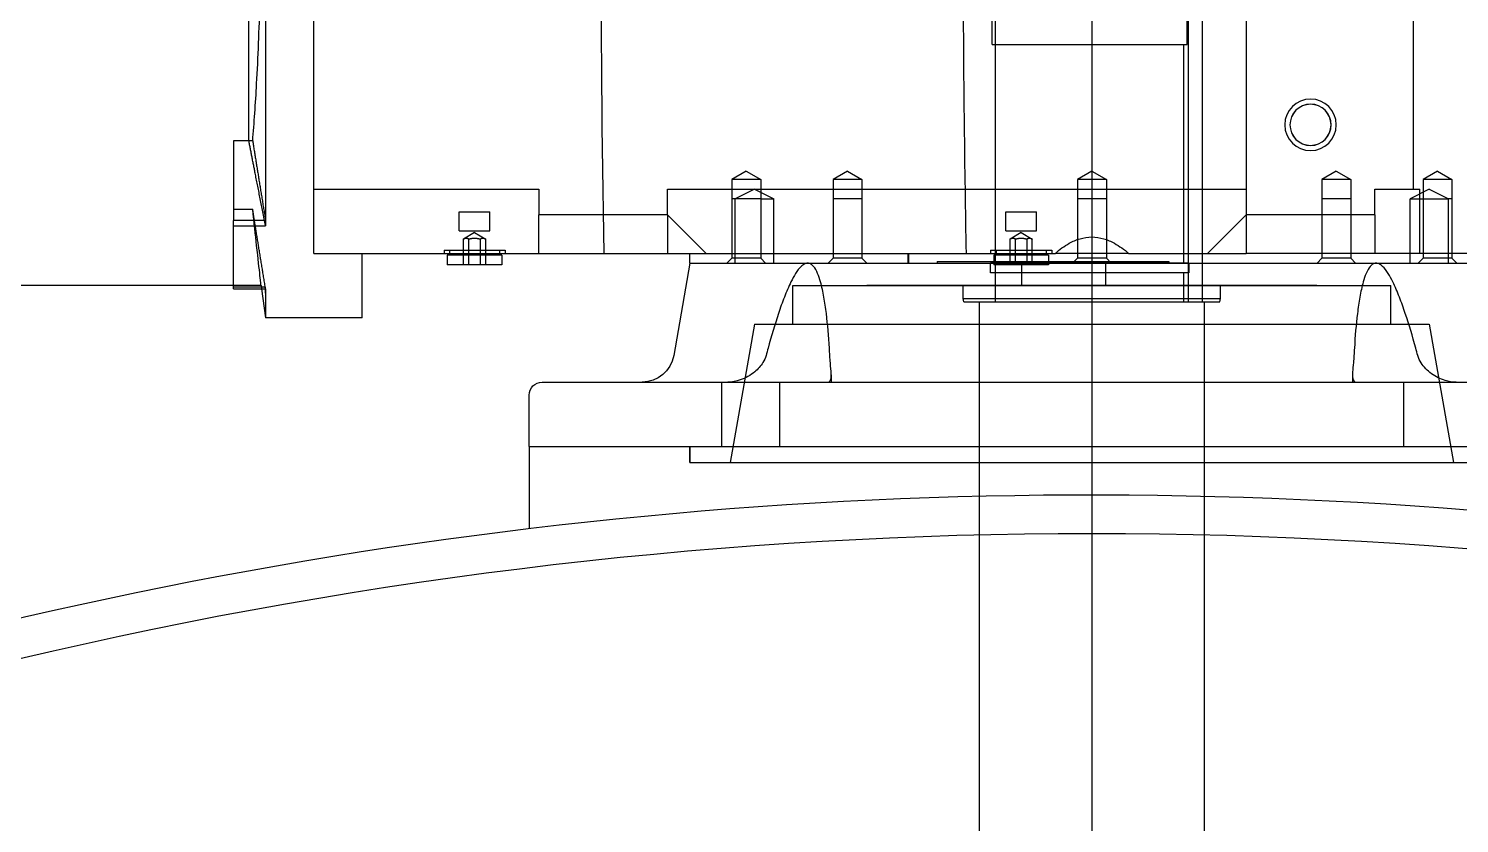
# Model space of a CAD drawing. Header units: millimetres. Extents: x 12318 to 17800, y 6541 to 10165.
# Drawn here: x 14926.8 to 15038.1, y 8533.4 to 8595.1 of the extents above; entities that cross this region are included whole.
import ezdxf

# ---------------------------------------------------------------- set-up
doc = ezdxf.new("R2010")
doc.units = ezdxf.units.MM
doc.layers.add('Equipment', color=123, linetype='Continuous')

# ---------------------------------------------------------------- blocks, each defined once
blk = doc.blocks.new('A$C6f4e16a3')
at = {"layer": 'Equipment'}
for p, q in [((1038.93, 3305.94), (1038.93, 689.74)), ((1008.93, 2987.13), (1008.93, 3227.13)), ((1068.93, 2987.13), (1068.93, 3227.13)), ((990.93, 3107.13), (990.93, 3002.13)), ((1280.93, 3002.13), (1280.93, 3107.13)), ((1295.93, 3107.13), (1295.93, 3012.4)), ((1299.94, 3037.11), (1305.93, 3037.11)), ((1305.93, 3037.11), (1305.93, 3012.4)), ((1295.93, 3012.4), (1305.93, 3012.4)), ((1305.93, 3009.09), (1305.93, 3012.4)), ((1305.93, 2991.84), (1305.93, 3009.09)), ((913.93, 3002.13), (990.93, 3002.13)), ((1027.45, 3002.13), (990.93, 3002.13)), ((1077.95, 3002.13), (1050.4, 3002.13)), ((1190.6, 3002.13), (1077.95, 3002.13)), ((1163.93, 2999.13), (1163.93, 3002.13)), ((1280.93, 3002.13), (1190.6, 3002.13)), ((1222.43, 3001.63), (1239.43, 3001.63)), ((1222.43, 3001.63), (1222.43, 2998.63)), ((1223.18, 3002.13), (1223.18, 3001.63)), ((1238.68, 3002.13), (1238.68, 3001.63)), ((1239.43, 3001.63), (1239.43, 2998.63)), ((1265.93, 2991.84), (1265.93, 3002.13)), ((950.54, 2999.13), (913.93, 2999.13)), ((1127.32, 2999.13), (950.54, 2999.13)), ((1163.93, 2999.13), (1127.32, 2999.13)), ((1163.93, 2999.13), (1169, 2970.39)), ((1222.43, 2998.63), (1239.43, 2998.63)), ((1265.93, 2982.13), (1265.93, 2991.84)), ((1295.93, 2991.19), (1295.93, 2982.13)), ((1305.93, 2991.19), (1295.93, 2991.19)), ((1297.2, 2991.19), (1295.93, 2982.13)), ((1305.93, 2992.13), (1461.01, 2992.13)), ((1305.93, 2991.19), (1305.93, 2991.84)), ((1003.93, 880.13), (1003.93, 2987.13)), ((1073.93, 880.13), (1073.93, 2987.13)), ((1265.93, 2982.13), (1295.93, 2982.13)), ((1209.93, 2962.13), (867.93, 2962.13)), ((1213.93, 2942.13), (1213.93, 2958.13)), ((1213.93, 2942.13), (863.93, 2942.13)), ((1213.93, 2942.13), (863.93, 2942.13)), ((1163.93, 2942.13), (1163.93, 2937.13)), ((1163.93, 2937.13), (1163.93, 2942.13)), ((1213.93, 2942.13), (1213.93, 2916.67)), ((1163.93, 2937.13), (913.93, 2937.13)), ((1163.93, 2937.13), (913.93, 2937.13))]:
    blk.add_line(p, q, dxfattribs=at)
at = {"layer": 'Equipment', "ltscale": 25.241371}
blk.add_line((1004.53, 2987.13), (1004.53, 3227.13), dxfattribs=at)
at = {"layer": 'Equipment', "ltscale": 25.7015}
blk.add_line((938.93, 3022.13), (938.93, 3192.13), dxfattribs=at)
at = {"layer": 'Equipment', "ltscale": 25.80229}
for p, q in [((1009.26, 3067.13), (1009.26, 3147.13)), ((1069.93, 3067.13), (1069.93, 3147.13))]:
    blk.add_line(p, q, dxfattribs=at)
at = {"layer": 'Equipment', "ltscale": 26.49209}
blk.add_line((1301.13, 3037.11), (1301.13, 3092.13), dxfattribs=at)
at = {"layer": 'Equipment', "ltscale": 25.116791}
blk.add_line((1069.93, 3067.13), (1009.26, 3067.13), dxfattribs=at)
at = {"layer": 'Equipment', "ltscale": 25.250269}
for p, q in [((1010.31, 2999.28), (1010.31, 3067.13)), ((1068.93, 2999.28), (1068.93, 3067.13))]:
    blk.add_line(p, q, dxfattribs=at)
at = {"layer": 'Equipment', "ltscale": 9.896994}
for p, q in [((931.43, 3027.73), (926.93, 3025.13)), ((931.43, 3027.73), (935.93, 3025.13)), ((962.91, 3027.73), (958.41, 3025.13)), ((962.91, 3027.73), (967.41, 3025.13)), ((1038.93, 3027.73), (1034.43, 3025.13)), ((1038.93, 3027.73), (1043.43, 3025.13)), ((1114.94, 3027.73), (1110.44, 3025.13)), ((1114.94, 3027.73), (1119.44, 3025.13)), ((1146.43, 3027.73), (1141.93, 3025.13)), ((1146.43, 3027.73), (1150.93, 3025.13))]:
    blk.add_line(p, q, dxfattribs=at)
at = {"layer": 'Equipment', "ltscale": 22.798204}
for p, q in [((926.93, 3025.13), (935.93, 3025.13)), ((958.41, 3025.13), (967.41, 3025.13)), ((1034.43, 3025.13), (1043.43, 3025.13)), ((1110.44, 3025.13), (1119.44, 3025.13)), ((1141.93, 3025.13), (1150.93, 3025.13)), ((939.98, 3019.13), (927.98, 3019.13)), ((958.41, 3019.13), (967.41, 3019.13)), ((1034.43, 3019.13), (1043.43, 3019.13)), ((1110.44, 3019.13), (1119.44, 3019.13)), ((1141.93, 3019.13), (1150.93, 3019.13))]:
    blk.add_line(p, q, dxfattribs=at)
at = {"layer": 'Equipment', "ltscale": 11.42808}
for p, q in [((926.93, 3025.13), (926.93, 3019.13)), ((935.93, 3025.13), (935.93, 3019.13)), ((958.41, 3025.13), (958.41, 3019.13)), ((967.41, 3025.13), (967.41, 3019.13)), ((1034.43, 3025.13), (1034.43, 3019.13)), ((1043.43, 3025.13), (1043.43, 3019.13)), ((1110.44, 3025.13), (1110.44, 3019.13)), ((1119.44, 3025.13), (1119.44, 3019.13)), ((1141.93, 3025.13), (1141.93, 3019.13)), ((1150.93, 3025.13), (1150.93, 3019.13)), ((1056.13, 3009.13), (1056.13, 3015.13)), ((1065.73, 3009.13), (1065.73, 3015.13)), ((1226.13, 3009.13), (1226.13, 3015.13)), ((1235.73, 3009.13), (1235.73, 3015.13))]:
    blk.add_line(p, q, dxfattribs=at)
at = {"layer": 'Equipment', "ltscale": 12.776993}
for p, q in [((933.98, 3022.13), (927.98, 3019.13)), ((933.98, 3022.13), (939.98, 3019.13)), ((1143.88, 3022.13), (1137.88, 3019.13)), ((1143.88, 3022.13), (1149.88, 3019.13))]:
    blk.add_line(p, q, dxfattribs=at)
at = {"layer": 'Equipment', "ltscale": 22.577003}
blk.add_line((950.93, 3022.13), (936.93, 3022.13), dxfattribs=at)
at = {"layer": 'Equipment', "ltscale": 24.189648}
for p, q in [((936.93, 3002.13), (936.93, 3022.13)), ((927.98, 2999.13), (927.98, 3019.13)), ((939.98, 2999.13), (939.98, 3019.13)), ((1137.88, 2999.13), (1137.88, 3019.13)), ((1149.88, 2999.13), (1149.88, 3019.13)), ((950.93, 3014.13), (990.93, 3014.13)), ((1170.93, 3014.13), (1210.93, 3014.13)), ((1305.93, 3010.78), (1295.93, 3010.78)), ((941.86, 2942.13), (941.86, 2962.13)), ((1135.99, 2942.13), (1135.99, 2962.13)), ((1153.99, 2942.13), (1153.99, 2962.13))]:
    blk.add_line(p, q, dxfattribs=at)
at = {"layer": 'Equipment', "ltscale": 19.351717}
for p, q in [((950.93, 3014.13), (950.93, 3022.13)), ((1170.93, 3014.13), (1170.93, 3022.13)), ((1210.93, 3022.13), (1210.93, 3014.13)), ((1057.46, 2998.63), (1057.46, 3006.63)), ((1059.2, 3006.63), (1059.2, 2998.63)), ((1062.66, 2998.63), (1062.66, 3006.63)), ((1064.39, 2998.63), (1064.39, 3006.63)), ((1227.46, 2998.63), (1227.46, 3006.63)), ((1229.2, 3006.63), (1229.2, 2998.63)), ((1232.66, 2998.63), (1232.66, 3006.63)), ((1234.39, 2998.63), (1234.39, 3006.63))]:
    blk.add_line(p, q, dxfattribs=at)
at = {"layer": 'Equipment', "ltscale": 25.612568}
blk.add_line((1170.93, 3022.13), (990.93, 3022.13), dxfattribs=at)
at = {"layer": 'Equipment', "ltscale": 26.050388}
blk.add_line((1280.93, 3022.13), (1210.93, 3022.13), dxfattribs=at)
at = {"layer": 'Equipment', "ltscale": 5.971949}
blk.add_line((926.93, 3019.13), (927.98, 3019.13), dxfattribs=at)
at = {"layer": 'Equipment', "ltscale": 22.369375}
for p, q in [((926.93, 3019.13), (926.93, 3000.64)), ((935.92, 3019.13), (935.92, 3000.64)), ((958.42, 3019.13), (958.42, 3000.64)), ((967.41, 3019.13), (967.41, 3000.64)), ((1034.43, 3019.13), (1034.43, 3000.64)), ((1043.42, 3019.13), (1043.42, 3000.64)), ((1110.45, 3019.13), (1110.45, 3000.64)), ((1119.44, 3019.13), (1119.44, 3000.64)), ((1141.93, 3019.13), (1141.93, 3000.64)), ((1150.92, 3019.13), (1150.92, 3000.64))]:
    blk.add_line(p, q, dxfattribs=at)
at = {"layer": 'Equipment', "ltscale": 14.166053}
blk.add_line((1141.93, 3019.13), (1137.88, 3019.13), dxfattribs=at)
at = {"layer": 'Equipment', "ltscale": 24.248844}
for p, q in [((950.93, 3014.13), (950.93, 3002.13)), ((1170.93, 3014.13), (1170.93, 3002.13)), ((1210.93, 3002.13), (1210.93, 3014.13))]:
    blk.add_line(p, q, dxfattribs=at)
at = {"layer": 'Equipment', "ltscale": 27.367462}
for p, q in [((990.93, 3014.13), (1002.93, 3002.13)), ((1158.93, 3002.13), (1170.93, 3014.13))]:
    blk.add_line(p, q, dxfattribs=at)
at = {"layer": 'Equipment', "ltscale": 24.318085}
for p, q in [((1065.73, 3015.13), (1056.13, 3015.13)), ((1235.73, 3015.13), (1226.13, 3015.13)), ((1065.73, 3009.13), (1056.13, 3009.13)), ((1235.73, 3009.13), (1226.13, 3009.13))]:
    blk.add_line(p, q, dxfattribs=at)
at = {"layer": 'Equipment', "ltscale": 11.406309}
blk.add_line((1305.93, 3015.9), (1299.94, 3015.9), dxfattribs=at)
at = {"layer": 'Equipment', "ltscale": 7.618686}
for p, q in [((1060.93, 3008.63), (1057.46, 3006.63)), ((1060.93, 3008.63), (1064.39, 3006.63)), ((1230.93, 3008.63), (1227.46, 3006.63)), ((1230.93, 3008.63), (1234.39, 3006.63))]:
    blk.add_line(p, q, dxfattribs=at)
at = {"layer": 'Equipment', "ltscale": 3.962711}
blk.add_line((1295.93, 3012.4), (1295.93, 3010.78), dxfattribs=at)
at = {"layer": 'Equipment', "ltscale": 4.05384}
for p, q in [((926.93, 3000.64), (925.43, 2999.13)), ((935.92, 3000.64), (937.43, 2999.13)), ((958.42, 3000.64), (956.91, 2999.13)), ((967.41, 3000.64), (968.91, 2999.13)), ((1034.43, 3000.64), (1032.93, 2999.13)), ((1043.42, 3000.64), (1044.93, 2999.13)), ((1110.45, 3000.64), (1108.94, 2999.13)), ((1119.44, 3000.64), (1120.94, 2999.13)), ((1141.93, 3000.64), (1140.43, 2999.13)), ((1150.92, 3000.64), (1152.43, 2999.13))]:
    blk.add_line(p, q, dxfattribs=at)
at = {"layer": 'Equipment', "ltscale": 22.772873}
for p, q in [((926.93, 3000.64), (935.92, 3000.64)), ((958.42, 3000.64), (967.41, 3000.64)), ((1034.43, 3000.64), (1043.42, 3000.64)), ((1110.45, 3000.64), (1119.44, 3000.64)), ((1141.93, 3000.64), (1150.92, 3000.64))]:
    blk.add_line(p, q, dxfattribs=at)
at = {"layer": 'Equipment', "ltscale": 25.565039}
for p, q in [((1070.43, 2999.28), (1008.74, 2999.28)), ((1008.74, 2996.13), (1070.43, 2996.13))]:
    blk.add_line(p, q, dxfattribs=at)
at = {"layer": 'Equipment', "ltscale": 5.999694}
for p, q in [((1008.74, 2999.28), (1008.74, 2996.13)), ((1070.43, 2996.13), (1070.43, 2999.28))]:
    blk.add_line(p, q, dxfattribs=at)
at = {"layer": 'Equipment', "ltscale": 24.87077}
blk.add_line((1087.04, 2999.63), (1015.04, 2999.63), dxfattribs=at)
at = {"layer": 'Equipment', "ltscale": 0.952248}
for p, q in [((1015.04, 2999.63), (1015.04, 2999.13)), ((1087.04, 2999.63), (1087.04, 2999.13))]:
    blk.add_line(p, q, dxfattribs=at)
at = {"layer": 'Equipment', "ltscale": 23.405865}
blk.add_line((1027.45, 3002.13), (1050.4, 3002.13), dxfattribs=at)
at = {"layer": 'Equipment', "ltscale": 24.064772}
for p, q in [((1070.43, 3003.13), (1051.43, 3003.13)), ((1240.43, 3003.13), (1221.43, 3003.13))]:
    blk.add_line(p, q, dxfattribs=at)
at = {"layer": 'Equipment', "ltscale": 1.904597}
for p, q in [((1051.43, 3003.13), (1051.43, 3002.13)), ((1070.43, 3003.13), (1070.43, 3002.13)), ((1221.43, 3003.13), (1221.43, 3002.13)), ((1223.18, 3003.13), (1223.18, 3002.13)), ((1238.68, 3003.13), (1238.68, 3002.13)), ((1240.43, 3003.13), (1240.43, 3002.13))]:
    blk.add_line(p, q, dxfattribs=at)
at = {"layer": 'Equipment', "ltscale": 25.837965}
for p, q in [((1052.43, 3001.63), (1069.43, 3001.63)), ((1052.43, 2998.63), (1069.43, 2998.63))]:
    blk.add_line(p, q, dxfattribs=at)
at = {"layer": 'Equipment', "ltscale": 5.71399}
for p, q in [((1052.43, 3001.63), (1052.43, 2998.63)), ((1069.43, 3001.63), (1069.43, 2998.63)), ((1095.84, 2999.13), (1095.84, 3002.13)), ((1096.04, 2999.13), (1096.04, 3002.13))]:
    blk.add_line(p, q, dxfattribs=at)
at = {"layer": 'Equipment', "ltscale": 2.856945}
for p, q in [((1053.18, 3003.13), (1053.18, 3001.63)), ((1068.68, 3003.13), (1068.68, 3001.63))]:
    blk.add_line(p, q, dxfattribs=at)
at = {"layer": 'Equipment', "ltscale": 21.770681}
for p, q in [((1010.31, 2987.13), (1010.31, 2996.13)), ((1068.93, 2987.13), (1068.93, 2996.13))]:
    blk.add_line(p, q, dxfattribs=at)
at = {"layer": 'Equipment', "ltscale": 13.332776}
for p, q in [((1034.74, 2999.13), (1034.74, 2992.13)), ((1060.71, 2992.13), (1060.71, 2999.13))]:
    blk.add_line(p, q, dxfattribs=at)
at = {"layer": 'Equipment', "ltscale": 25.24087}
blk.add_line((1131.93, 2992.13), (945.93, 2992.13), dxfattribs=at)
at = {"layer": 'Equipment', "ltscale": 29.027576}
for p, q in [((945.93, 2980.13), (945.93, 2992.13)), ((1131.93, 2980.13), (1131.93, 2992.13))]:
    blk.add_line(p, q, dxfattribs=at)
at = {"layer": 'Equipment', "ltscale": 25.331339}
for p, q in [((1108.93, 2992.33), (968.93, 2992.33)), ((1078.93, 2988.13), (998.93, 2988.13))]:
    blk.add_line(p, q, dxfattribs=at)
at = {"layer": 'Equipment', "ltscale": 0.380839}
for p, q in [((968.93, 2992.13), (968.93, 2992.33)), ((1108.93, 2992.13), (1108.93, 2992.33))]:
    blk.add_line(p, q, dxfattribs=at)
at = {"layer": 'Equipment', "ltscale": 7.999626}
for p, q in [((998.93, 2988.13), (998.93, 2992.33)), ((1078.93, 2988.13), (1078.93, 2992.33))]:
    blk.add_line(p, q, dxfattribs=at)
at = {"layer": 'Equipment', "ltscale": 23.996407}
blk.add_line((1296.01, 2991.67), (1305.93, 2991.67), dxfattribs=at)
at = {"layer": 'Equipment', "ltscale": 1.815711}
blk.add_line((1297.33, 2992.13), (1297.2, 2991.19), dxfattribs=at)
at = {"layer": 'Equipment', "ltscale": 20.790014}
blk.add_line((1297.33, 2992.13), (1305.93, 2992.13), dxfattribs=at)
at = {"layer": 'Equipment', "ltscale": 1.93398}
for p, q in [((999.1, 2987.13), (998.93, 2988.13)), ((1078.75, 2987.13), (1078.93, 2988.13))]:
    blk.add_line(p, q, dxfattribs=at)
at = {"layer": 'Equipment', "ltscale": 25.219673}
blk.add_line((1078.75, 2987.13), (999.1, 2987.13), dxfattribs=at)
at = {"layer": 'Equipment', "ltscale": 26.405022}
for p, q in [((934.01, 2980.13), (926.43, 2937.13)), ((1143.85, 2980.13), (1151.43, 2937.13))]:
    blk.add_line(p, q, dxfattribs=at)
at = {"layer": 'Equipment', "ltscale": 25.311543}
blk.add_line((1143.85, 2980.13), (934.01, 2980.13), dxfattribs=at)
at = {"layer": 'Equipment', "ltscale": 4.438938}
for p, q in [((957.86, 2964.46), (957.86, 2962.13)), ((1119.99, 2964.46), (1119.99, 2962.13))]:
    blk.add_line(p, q, dxfattribs=at)
at = {"layer": 'Equipment', "ltscale": 24.318085}
for radius in [8, 6.4]:
    blk.add_circle((970.93, 3042.13), radius, dxfattribs=at)
at = {"layer": 'Equipment', "ltscale": 24.299088}
blk.add_circle((970.93, 3042.13), 6.39, dxfattribs=at)
at = {"layer": 'Equipment'}
for centre, radius, start, end in [((1178.84, 2972.13), 10, 190, 270), ((1209.93, 2958.13), 4, 0, 90), ((1038.93, 1458.23), 1468.9, 62.95796, 107.5529), ((1038.93, 1467.93), 1447.2, 63.18479, 116.81521)]:
    blk.add_arc(centre, radius, start, end, dxfattribs=at)
for centre, end_param in [((1015.25, 3107.13), 1.67599), ((902.6, 3107.13), 1.545794)]:
    blk.add_ellipse(centre, major_axis=(0, -1000), ratio=0.176327, start_param=1.465602, end_param=end_param, dxfattribs=at)
for points, knots in [([(1299.94, 3037.11), (1299.46, 3042.67), (1299.05, 3048.66), (1298.24, 3063.08), (1297.9, 3071.74), (1297.44, 3089.39), (1297.33, 3098.37), (1297.33, 3115.89), (1297.44, 3124.87), (1297.9, 3142.52), (1298.24, 3151.18), (1299.05, 3165.6), (1299.46, 3171.59), (1299.94, 3177.15)], [41.495056, 41.495056, 41.495056, 41.495056, 43.51975, 43.51975, 46.146927, 46.146927, 48.774105, 48.774105, 51.401283, 51.401283, 54.02846, 54.02846, 56.053154, 56.053154, 56.053154, 56.053154]), ([(1050.4, 3002.13), (1048.99, 3003.37), (1047.51, 3004.45), (1044.88, 3005.9), (1043.77, 3006.38), (1041.45, 3007.06), (1040.23, 3007.26), (1037.63, 3007.26), (1036.41, 3007.06), (1034.08, 3006.38), (1032.98, 3005.9), (1030.35, 3004.45), (1028.87, 3003.37), (1027.45, 3002.13)], [1.769724, 1.769724, 1.769724, 1.769724, 2.343013, 2.343013, 2.733515, 2.733515, 3.124018, 3.124018, 3.51452, 3.51452, 3.905022, 3.905022, 4.478311, 4.478311, 4.478311, 4.478311]), ([(937.57, 2970.39), (937.78, 2971.17), (937.99, 2971.95), (939.21, 2976.38), (940.28, 2979.99), (942.03, 2985.2), (942.63, 2986.9), (943.92, 2990.2), (944.59, 2991.8), (946.18, 2995.01), (947.29, 2996.96), (948.81, 2998.4), (949.15, 2998.67), (949.85, 2999.03), (950.21, 2999.13), (950.54, 2999.13)], [1.873609, 1.873609, 1.873609, 1.873609, 2.095593, 2.095593, 3.14339, 3.14339, 3.667288, 3.667288, 4.191186, 4.191186, 4.777471, 4.777471, 4.918254, 4.918254, 5.059038, 5.059038, 5.059038, 5.059038]), ([(950.54, 2999.13), (950.87, 2999.13), (951.21, 2999.03), (951.84, 2998.67), (952.12, 2998.4), (953.34, 2996.96), (954.04, 2995.01), (954.96, 2991.8), (955.3, 2990.2), (955.88, 2986.9), (956.13, 2985.2), (956.77, 2979.99), (957.06, 2976.38), (957.33, 2971.95), (957.37, 2971.17), (957.41, 2970.39)], [5.059032, 5.059032, 5.059032, 5.059032, 5.199815, 5.199815, 5.340599, 5.340599, 5.926883, 5.926883, 6.45078, 6.45078, 6.974678, 6.974678, 8.022473, 8.022473, 8.244461, 8.244461, 8.244461, 8.244461]), ([(1120.44, 2970.39), (1120.48, 2971.17), (1120.53, 2971.95), (1120.79, 2976.38), (1121.09, 2979.99), (1121.73, 2985.2), (1121.97, 2986.9), (1122.56, 2990.2), (1122.9, 2991.8), (1123.82, 2995.01), (1124.52, 2996.96), (1125.74, 2998.4), (1126.02, 2998.67), (1126.64, 2999.03), (1126.98, 2999.13), (1127.32, 2999.13)], [1.873603, 1.873603, 1.873603, 1.873603, 2.09559, 2.09559, 3.143385, 3.143385, 3.667283, 3.667283, 4.191181, 4.191181, 4.777464, 4.777464, 4.918248, 4.918248, 5.059032, 5.059032, 5.059032, 5.059032]), ([(1127.32, 2999.13), (1127.65, 2999.13), (1128.01, 2999.03), (1128.71, 2998.67), (1129.05, 2998.4), (1130.57, 2996.96), (1131.68, 2995.01), (1133.26, 2991.8), (1133.94, 2990.2), (1135.22, 2986.9), (1135.83, 2985.2), (1137.57, 2979.99), (1138.64, 2976.38), (1139.87, 2971.95), (1140.08, 2971.17), (1140.28, 2970.39)], [5.059038, 5.059038, 5.059038, 5.059038, 5.199822, 5.199822, 5.340606, 5.340606, 5.92689, 5.92689, 6.450788, 6.450788, 6.974687, 6.974687, 8.022483, 8.022483, 8.244467, 8.244467, 8.244467, 8.244467]), ([(925.65, 2962.13), (926.78, 2962.13), (927.92, 2962.31), (930.54, 2963.1), (931.99, 2963.83), (934.62, 2965.71), (935.75, 2966.86), (937, 2968.82), (937.36, 2969.59), (937.57, 2970.39)], [1.602926, 1.602926, 1.602926, 1.602926, 1.960278, 1.960278, 2.443768, 2.443768, 2.94766, 2.94766, 3.23256, 3.23256, 3.23256, 3.23256]), ([(957.41, 2970.39), (957.45, 2969.63), (957.51, 2968.91), (957.68, 2967.18), (957.78, 2966.2), (957.9, 2964.29), (957.87, 2963.4), (957.47, 2962.38), (957.19, 2962.13), (956.8, 2962.13)], [3.634266, 3.634266, 3.634266, 3.634266, 3.904694, 3.904694, 4.327876, 4.327876, 4.852991, 4.852991, 5.256885, 5.256885, 5.256885, 5.256885]), ([(1121.06, 2962.13), (1120.72, 2962.13), (1120.46, 2962.31), (1120.06, 2963.1), (1119.98, 2963.83), (1120.02, 2965.71), (1120.15, 2966.86), (1120.34, 2968.82), (1120.4, 2969.59), (1120.44, 2970.39)], [1.602926, 1.602926, 1.602926, 1.602926, 1.960278, 1.960278, 2.443768, 2.443768, 2.94766, 2.94766, 3.23256, 3.23256, 3.23256, 3.23256]), ([(1140.28, 2970.39), (1140.49, 2969.63), (1140.82, 2968.91), (1141.88, 2967.18), (1142.76, 2966.2), (1145.07, 2964.29), (1146.62, 2963.4), (1149.57, 2962.38), (1150.9, 2962.13), (1152.2, 2962.13)], [3.634266, 3.634266, 3.634266, 3.634266, 3.904694, 3.904694, 4.327876, 4.327876, 4.852991, 4.852991, 5.256885, 5.256885, 5.256885, 5.256885])]:
    blk.add_open_spline(points, degree=3, knots=knots, dxfattribs=at)
at = {"layer": 'Equipment', "ltscale": 25.9879}
blk.add_rational_spline([(1295.93, 3010.78), (1298.89, 3025.77), (1301.13, 3037.11)], [1, 1.02254354589, 1.02525429573], degree=2, dxfattribs=at)
at = {"layer": 'Equipment'}
blk.add_rational_spline([(1299.94, 3037.11), (1298.02, 3025.12), (1295.93, 3012.4)], [1.00218321067, 1.00173959235, 1], degree=2, dxfattribs=at)
at = {"layer": 'Equipment', "ltscale": 24.31514}
blk.add_rational_spline([(1295.93, 2991.19), (1298.02, 3003.91), (1299.94, 3015.9)], [1, 1.00173959235, 1.00218321067], degree=2, dxfattribs=at)
at = {"layer": 'Equipment', "ltscale": 26.033876}
blk.add_open_spline([(1297.33, 2992.13), (1297.33, 2992.13), (1297.44, 2993.15), (1297.9, 2997.34), (1298.24, 3000.51), (1299.05, 3007.85), (1299.46, 3011.64), (1299.94, 3015.9)], degree=3, knots=[48.774105, 48.774105, 48.774105, 48.774105, 51.401283, 51.401283, 54.02846, 54.02846, 56.053154, 56.053154, 56.053154, 56.053154], dxfattribs=at)
at = {"layer": 'Equipment', "ltscale": 6.699291}
for points, weights in [([(1059.2, 3006.63), (1058.33, 3007.13), (1057.46, 3006.63)], [3.6794919243, 4.24871130596, 3.67949192432]), ([(1062.66, 3006.63), (1060.93, 3007.13), (1059.2, 3006.63)], [3.6794919243, 4.24871130596, 3.6794919243]), ([(1064.39, 3006.63), (1063.53, 3007.13), (1062.66, 3006.63)], [3.67949192432, 4.24871130596, 3.6794919243]), ([(1229.2, 3006.63), (1228.33, 3007.13), (1227.46, 3006.63)], [3.6794919243, 4.24871130596, 3.67949192432]), ([(1232.66, 3006.63), (1230.93, 3007.13), (1229.2, 3006.63)], [3.6794919243, 4.24871130596, 3.6794919243]), ([(1234.39, 3006.63), (1233.53, 3007.13), (1232.66, 3006.63)], [3.67949192432, 4.24871130596, 3.6794919243])]:
    blk.add_rational_spline(points, weights, degree=2, dxfattribs=at)
at = {"layer": 'Equipment', "ltscale": 13.405293}
blk.add_open_spline([(1295.93, 2989.84), (1295.93, 2990.24), (1295.95, 2990.85), (1296.01, 2991.67)], degree=3, dxfattribs=at)

msp = doc.modelspace()

# ---------------------------------------------------------------- block references
at = {"xscale": -0.25, "yscale": 0.25, "zscale": 0.25}
msp.add_blockref('A$C6f4e16a3', (15269.21, 7827.14), dxfattribs=at)

doc.saveas('drawing.dxf')
